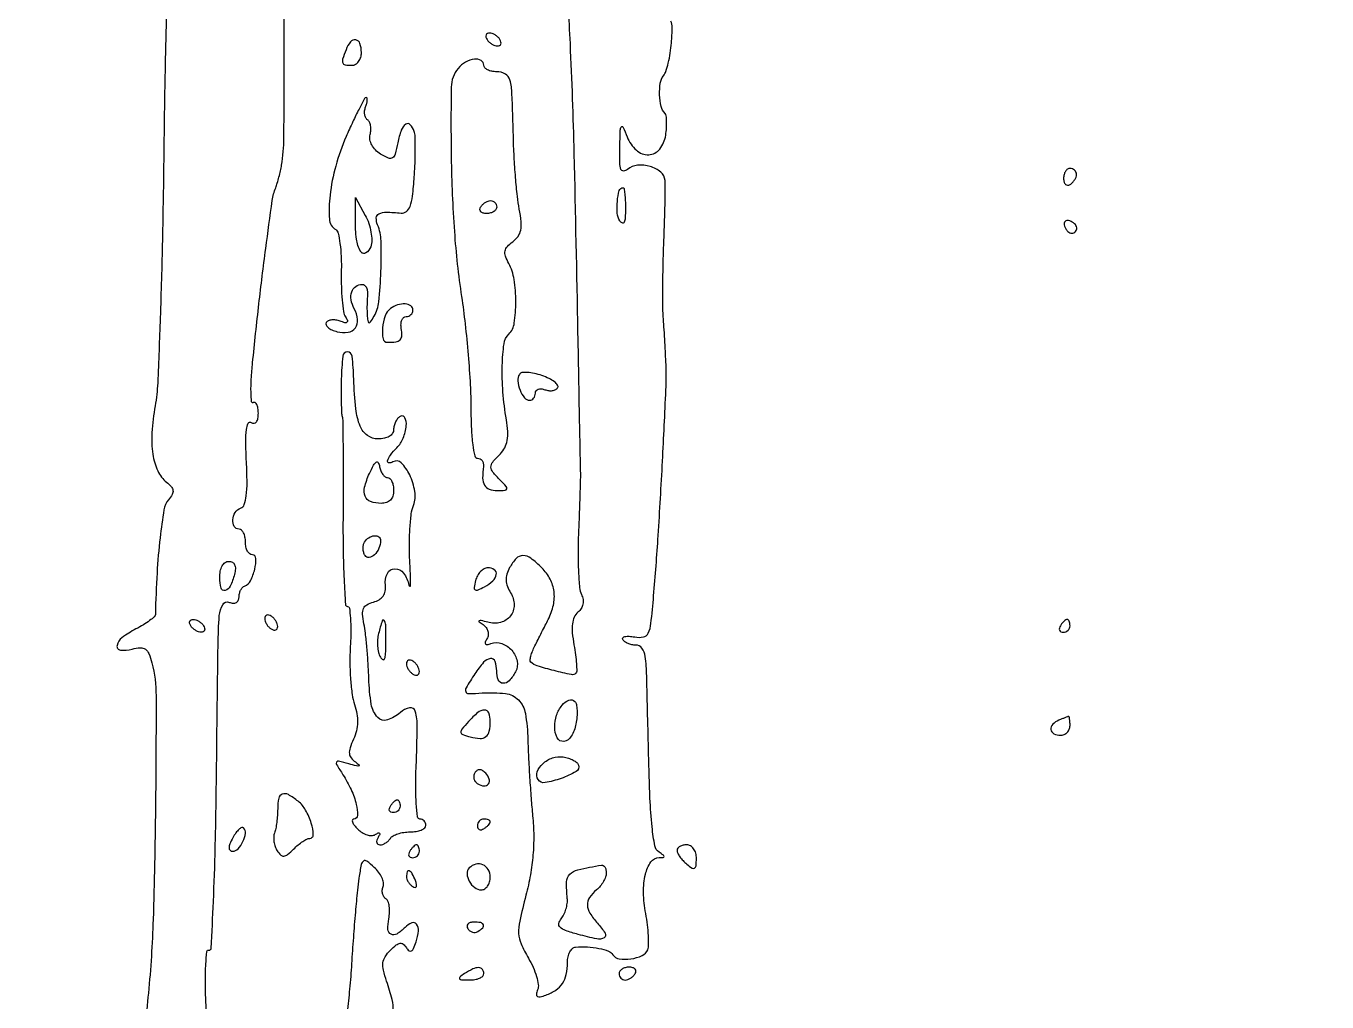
# Model space of a CAD drawing. Extents: x 0 to 4160, y 0 to 3120.
# Drawn here: x 2450.9 to 2652.9, y 1478.6 to 1630.1 of the extents above; entities that cross this region are included whole.
import ezdxf

# ---------------------------------------------------------------- set-up
doc = ezdxf.new("R2010")
doc.units = 0

msp = doc.modelspace()

# ---------------------------------------------------------------- linework, layer by layer
for points in [[(4159.499279, 606.274193, 0.000001), (4159.667734, 974.478125, 0.000057), (4159.806661, 1380.08378, 0.000034), (4159.883999, 1862.25), (4160, 3120), (3296.563358, 3120), (2433.126717, 3120)], [(757.647081, 3119.740147, 0.000002), (520.492565, 3119.487217, 0.4139)], [(1964.75, 0.149832, 0.000016), (2717.930904, 0.232101, 0.000028), (3351.473438, 0.357111)], [(2478.928498, 1475.880915, 0.010132), (2478.852199, 1478.917895, -0.009912), (2478.774883, 1481.942444, -0.017067), (2478.846408, 1484.460589, -0.011579), (2479.015735, 1486.431931, -0.440034), (2479.337413, 1486.667895, 0.458104), (2479.685375, 1486.939604, 0.001078), (2480.022879, 1494.186819, 0.005135), (2480.307987, 1502.541836, 0.003052), (2480.484623, 1512.5, -0.000342), (2480.749628, 1534.018782, -0.014627), (2480.942737, 1538.586741, -0.115252), (2481.467317, 1540.276614, -0.366933), (2482.5, 1540.638374, 0.074012), (2483.103193, 1540.504341, 0.142418), (2483.583175, 1540.607666, 0.16411), (2483.889504, 1540.936152, 0.106699), (2484, 1541.448051, -0.058056), (2484.064608, 1542.002605, -0.058978), (2484.254921, 1542.524323, -0.065032), (2484.535706, 1542.936972, -0.119743), (2484.867815, 1543.166667, 0.18683), (2485.776628, 1543.990069, 0.055555), (2486.438341, 1545.779098, 0.065847), (2486.626121, 1547.452187, 0.408444), (2486.067388, 1548, -0.180959), (2485.659979, 1548.15244, -0.091371), (2485.313545, 1548.5875, -0.071326), (2485.078875, 1549.234745, -0.051399), (2485, 1550, 0.048028), (2484.926307, 1550.765418, 0.068025), (2484.70625, 1551.4125, 0.088204), (2484.381882, 1551.848523, 0.191087), (2484, 1552, -0.265246), (2483.264736, 1552.419571, -0.153812), (2483.02753, 1553.439718, -0.122136), (2483.408714, 1554.590604, -0.173218), (2484.25, 1555.250101, 0.233687), (2484.810312, 1555.805459, 0.051547), (2485.124843, 1557.162832, 0.033392), (2485.24783, 1559.283177, 0.010575), (2485.152813, 1562.452516, -0.008715), (2485.04812, 1565.558862, -0.034626), (2485.149083, 1567.463365, -0.083627), (2485.43513, 1568.42525, -0.443114), (2485.902813, 1568.560065, 0.158148), (2486.344365, 1568.452068, 0.214673), (2486.700533, 1568.645144, 0.120986), (2486.929637, 1569.171812, 0.042404), (2487, 1570, 0.035546), (2486.94457, 1570.77872, 0.076123), (2486.770361, 1571.353937, 0.146654), (2486.513724, 1571.636552, 0.281036), (2486.218251, 1571.634886, -0.557171), (2485.944091, 1571.771775, -0.018297), (2485.863289, 1573.254189, -0.019294), (2485.905662, 1575.298947, -0.01023), (2486.107645, 1577.825869, -0.003511), (2487.090834, 1586.958496, -0.004193), (2488.14997, 1595.550507, -0.002277), (2489.169622, 1603.02446, -0.058532), (2489.688974, 1605, 0.019595), (2489.938424, 1605.716982, 0.00962), (2490.202192, 1606.646875, 0.009529), (2490.439522, 1607.624739, 0.013672), (2490.609395, 1608.5, 0.039614), (2490.969844, 1612.72181, 0.001727), (2491.007347, 1627.535947, 0.003029), (2490.906723, 1641.952393, 0.01313)], [(2534.730394, 1639.053885, -0.004491), (2535.38019, 1627.363853, -0.005662), (2535.981149, 1610.30863, -0.001423), (2536.566655, 1582.5, 0.000107), (2536.709858, 1574.727141, 0.000161), (2536.838647, 1567.934375, 0.000066), (2536.951701, 1562.110511, 0.003507), (2536.981198, 1561, -0.014615), (2536.985383, 1560.03634, -0.001276), (2536.91826, 1557.590625, -0.001675), (2536.820959, 1554.673329, -0.001301), (2536.696202, 1551.5, 0.009957), (2536.6262, 1548.316247, 0.012515), (2536.693927, 1545.366783, 0.010702), (2536.864283, 1542.915702, 0.090534), (2537.159403, 1541.855005, -0.07288), (2537.399809, 1541.095205, -0.089163), (2537.387224, 1540.351378, -0.091174), (2537.11821, 1539.671189, -0.080073), (2536.615008, 1539.095448, 0.112617), (2536.043394, 1538.349401, 0.077234), (2535.752355, 1537.31919, 0.053927), (2535.733559, 1535.918416, 0.021636), (2535.99674, 1534.017828, -0.011742), (2536.242724, 1532.467774, -0.017093), (2536.380484, 1531.090846, -0.012675), (2536.425762, 1529.964772, -0.202772), (2536.285445, 1529.618779, -0.253647), (2535.605483, 1529.416918, -0.009367), (2532.904144, 1530.040781, -0.013308), (2530.294824, 1530.769437, -0.12222), (2529.294901, 1531.371766, -0.226786), (2529.190956, 1531.666202, -0.034883), (2529.302861, 1532.294014, -0.033153), (2529.55274, 1533.067661, -0.0232), (2529.930712, 1533.902621, 0.000384), (2530.412662, 1534.849748, 0.000235), (2530.979647, 1535.967409, 0.000236), (2531.539993, 1537.074565, 0.00042), (2532, 1537.986431, 0.061264), (2532.7986, 1540.215625, 0.08666), (2532.901104, 1542.317022, 0.090975), (2532.290235, 1544.253343, 0.074726), (2531, 1546, 0.035581), (2529.295319, 1547.477917, 0.160999), (2528.064189, 1547.891204, 0.209505), (2527.026111, 1547.441972, 0.064575), (2526.012326, 1546.023032, 0.051187), (2525.590618, 1544.994518, 0.081749), (2525.4737, 1544.054101, 0.080865), (2525.66414, 1543.118578, 0.049051), (2526.166978, 1542.104233, -0.13812), (2526.711382, 1540.237359, -0.169525), (2526.132046, 1538.527134, -0.165641), (2524.599156, 1537.522786, -0.131673), (2522.608817, 1537.542929, 0.007502), (2521.586737, 1537.811496, 0.178329), (2521.295927, 1537.779085, 0.546455), (2521.27936, 1537.624294, 0.017958), (2521.878115, 1537.17731, -0.08115), (2522.358903, 1536.713612, -0.092807), (2522.640109, 1536.140948, -0.099242), (2522.684595, 1535.537117, -0.107733), (2522.48892, 1534.982071, 0.042703), (2522.225635, 1534.461468, 0.27682), (2522.269783, 1534.183035, 0.269694), (2522.538608, 1534.085946, 0.041206), (2523.110804, 1534.23978, -0.17321), (2524.790502, 1534.243119, -0.128371), (2526.339029, 1533.191936, -0.129145), (2527.170185, 1531.523619, -0.175967), (2526.932638, 1529.874133, -0.061237), (2525.947866, 1528.476237, -0.223003), (2524.971927, 1528.068287, -0.301772), (2524.253116, 1528.591344, -0.089129), (2524, 1530, 0.084596), (2523.749566, 1531.469588, 0.356462), (2523.040051, 1531.903012, 0.181217), (2521.97353, 1531.327267, 0.034316), (2520.61501, 1529.535183, 0.007211), (2519.245033, 1527.377076, 0.233204), (2519.188935, 1526.775472, 0.31606), (2519.631427, 1526.477073, 0.011759), (2521.75, 1526.567078, -0.045801), (2525.365965, 1526.474627, -0.171223), (2527.376536, 1525.487851, -0.153787), (2528.447778, 1523.380014, -0.034941), (2528.833373, 1519.340392, 0.005995), (2528.933019, 1516.670292, 0.003434), (2529.113995, 1513.451162, 0.003429), (2529.340429, 1510.216393, 0.005696), (2529.581052, 1507.49335, -0.022705), (2529.746445, 1504.440679, -0.023211), (2529.632095, 1501.408091, -0.022682), (2529.23197, 1498.334626, -0.019686), (2528.54127, 1495.159268, 0.008638), (2527.58055, 1491.169069, 0.064511), (2527.405506, 1489.232693, 0.094927), (2527.77663, 1487.633088, 0.028954), (2528.918527, 1485.413514, -0.029219), (2529.647816, 1483.994101, -0.033081), (2530.172842, 1482.556074, -0.035127), (2530.446752, 1481.293904, -0.128166), (2530.356352, 1480.486256, 0.049717), (2530.164388, 1479.784608, 0.300936), (2530.309647, 1479.456632, 0.20668), (2530.737585, 1479.386862, 0.027065), (2531.638659, 1479.665718, 0.059973), (2533.180433, 1480.456744, 0.099045), (2534.205771, 1481.494243, 0.09414), (2534.785069, 1482.88636, 0.049991), (2534.984687, 1484.75, -0.053086), (2535.083222, 1485.619225, -0.068178), (2535.362689, 1486.372889, -0.083435), (2535.771257, 1486.901805, -0.165159), (2536.25, 1487.115154, -0.035634), (2538.082817, 1487.152966, -0.037396), (2539.872474, 1486.927419, -0.038968), (2541.336045, 1486.509698, -0.165831), (2542.030811, 1485.942578, 0.22108), (2543.023008, 1485.295221, 0.071197), (2544.824335, 1485.293817, 0.070231), (2546.581788, 1485.80224, 0.198172), (2547.443328, 1486.71291, 0.08914), (2547.587979, 1487.47078, 0.016568), (2547.55617, 1488.893968, 0.017287), (2547.404309, 1490.57581, 0.015019), (2547.131676, 1492.32457, -0.040397), (2546.787765, 1495.621354, -0.064783), (2547.087117, 1498.429643, -0.09244), (2547.937204, 1500.33355, -0.243276), (2549.217776, 1501.015313, 0.021458), (2549.861538, 1501.050659, 0.391678), (2549.986643, 1501.191468, 0.238548), (2549.87317, 1501.40495, 0.012157), (2549.200809, 1501.854732, -0.209214), (2548.551944, 1502.817481, -0.01855), (2548.123603, 1505.782614, -0.016217), (2547.794756, 1510.222063, -0.004697), (2547.574145, 1517.089419, 0.000765), (2547.280011, 1529.216275, 0.02321), (2547.060739, 1532.248351, 0.134151), (2546.548899, 1533.510321, 0.23382), (2545.559017, 1534, -0.053579), (2544.968599, 1534.06345, -0.048951), (2544.386001, 1534.251316, -0.052202), (2543.896497, 1534.527744, -0.100044), (2543.589279, 1534.855543, -0.314363), (2543.604889, 1535.136065, -0.173823), (2543.908706, 1535.327322, -0.072434), (2544.549113, 1535.374164, -0.029329), (2545.419196, 1535.260198, 0.094661), (2546.77486, 1535.260031, 0.242182), (2547.525822, 1535.847506, 0.080763), (2547.94517, 1537.359466, 0.005946), (2548.36522, 1541.654655, 0.005436), (2549.064969, 1551.002012, 0.002909), (2549.736589, 1562.562432, 0.00202), (2550.268521, 1573.595982, 0.022507), (2550.264671, 1578, 0.001771), (2550.185862, 1579.593293, 0.001038), (2550.08081, 1581.5, 0.001038), (2549.967816, 1583.406681, 0.001767), (2549.864418, 1585, -0.014833), (2549.792267, 1586.864671, -0.004009), (2549.789334, 1589.821875, -0.004055), (2549.84017, 1593.180469, -0.004195), (2549.945213, 1596.5, 0.002273), (2550.058183, 1599.682972, 0.002866), (2550.132458, 1602.629802, 0.00228), (2550.169309, 1605.101533, 0.02287), (2550.132784, 1606.133369, 0.202447), (2549.462213, 1607.419497, 0.102009), (2547.816279, 1608.291883, 0.094905), (2545.850802, 1608.478811, 0.150701), (2544.302036, 1607.835704, -0.156722), (2543.68795, 1607.589141, -0.335081), (2543.283262, 1607.851829, -0.083268), (2543.097058, 1608.862202, -0.010105), (2543.106381, 1611.127555, -0.002637), (2543.189651, 1613.940088, -0.137561), (2543.352894, 1614.452739, -0.593031), (2543.599771, 1614.432587, -0.010171), (2544.255462, 1612.875, 0.113756), (2545.676721, 1610.818122, 0.198124), (2547.595781, 1610.121024, 0.21802), (2549.311256, 1610.99691, 0.131671), (2550.232489, 1613.130691, 0.018799), (2550.356373, 1614.27186, 0.02479), (2550.378315, 1615.317952, 0.023647), (2550.313868, 1616.165611, 0.167087), (2550.135206, 1616.531461, -0.140757), (2549.54033, 1617.605719, -0.046199), (2549.296935, 1619.415171, -0.046246), (2549.390317, 1621.242842, -0.13707), (2549.893027, 1622.381007, 0.092543), (2550.269037, 1623.063116, 0.020705), (2550.635013, 1624.346296, 0.020805), (2550.938959, 1625.8866, 0.018792), (2551.126371, 1627.5, 0.012469), (2551.254447, 1629.908567, 0.134921), (2551.024982, 1630.846106, 0.248592)], [(2472.783065, 1634.151613, 0.002826), (2472.514055, 1623.0662, 0.001776), (2472.318909, 1610.107299, -0.002454), (2472.101177, 1596.843439, -0.003269), (2471.765395, 1584.794233, -0.00231), (2471.371415, 1574.701975, -0.033074), (2470.97759, 1571.128389, 0.028062), (2470.477437, 1566.972598, 0.053472), (2470.622537, 1563.614046, 0.070024), (2471.388482, 1561.045798, 0.117537), (2472.768325, 1559.281256, -0.043959), (2473.494175, 1558.589987, -0.155401), (2473.749729, 1558.007747, -0.156218), (2473.620851, 1557.386872, -0.044561), (2473.05515, 1556.566452, 0.133786), (2472.347899, 1555.010929, 0.011662), (2471.747653, 1550.670348, 0.01404), (2471.275825, 1545.198469, 0.008792), (2471.016497, 1538.77568, -0.205557), (2470.849327, 1538.409472, -0.022697), (2470.123596, 1537.808417, -0.02472), (2469.150345, 1537.147016, -0.017554), (2468, 1536.5, 0.040429), (2465.83222, 1535.146752, 0.18706), (2465.058991, 1533.919094, 0.448123), (2465.582194, 1533.231364, 0.081117), (2467.393518, 1533.383919, -0.046984), (2468.679028, 1533.580841, -0.167739), (2469.46854, 1533.358696, -0.14687), (2470.014982, 1532.672469, -0.033379), (2470.479557, 1531.242327, -0.061712), (2471.119249, 1526.113778, -0.002901), (2471.032299, 1508.654534, -0.005172), (2470.668352, 1491.430691, -0.016606), (2469.926803, 1479.981793, 0.004971), (2469.471484, 1474.817966, 0.001983)], [(2507.910994, 1477.268649, 0.092599), (2507.785899, 1478.96461, 0.019285), (2506.908998, 1481.831203, -0.025549), (2506.409165, 1483.541431, -0.089091), (2506.345562, 1484.685365, -0.112315), (2506.686644, 1485.631905, -0.054013), (2507.499749, 1486.642606, -0.026081), (2508.394257, 1487.448365, -0.132321), (2509.00191, 1487.718259, -0.214124), (2509.499368, 1487.582186, -0.082269), (2509.981427, 1487.030051, 0.0806), (2510.394687, 1486.553537, 0.320936), (2510.758934, 1486.526382, 0.156949), (2511.106603, 1486.92863, 0.023518), (2511.481983, 1487.943233, 0.049411), (2511.843543, 1489.651371, 0.191966), (2511.561141, 1490.673879, 0.339638), (2510.824816, 1490.87543, 0.099767), (2509.783333, 1490.183333, -0.055273), (2508.494759, 1489.151999, -0.269001), (2507.596276, 1489.116966, -0.269231), (2507.120234, 1489.87928, -0.055335), (2507.249313, 1491.523867, 0.037278), (2507.365148, 1492.532326, 0.046144), (2507.315675, 1493.475925, 0.052966), (2507.123315, 1494.227889, 0.166758), (2506.797717, 1494.625018, -0.116639), (2506.478827, 1494.944166, -0.081801), (2506.285125, 1495.416037, -0.07514), (2506.24315, 1495.96519, -0.073305), (2506.364387, 1496.507195, 0.13871), (2506.421033, 1497.129694, 0.060938), (2506.169022, 1497.925622, 0.053682), (2505.673976, 1498.759737, 0.048124), (2504.996153, 1499.503481, 0.022339), (2503.826221, 1500.470825, 0.323931), (2503.318844, 1500.480818, 0.195787), (2502.976485, 1499.955149, 0.009376), (2502.610682, 1497.847437, 0.014108), (2502.37295, 1495.953615, 0.002813), (2502.06301, 1492.558484, 0.002974), (2501.747835, 1488.600603, 0.002767), (2501.471569, 1484.543148, -0.007533), (2501.165597, 1480.60379, -0.009766), (2500.760285, 1477.003695, -0.007751)]]:
    msp.add_lwpolyline(points, format="xyb")
for points in [[(2500.606989, 1626.418213, 0.013436), (2500.0888, 1624.951151, 0.168163), (2500.100721, 1624.370956, 0.274596), (2500.465711, 1624.075161, 0.036287), (2501.5, 1624, 0.130775), (2502.075754, 1624.153209, 0.10214), (2502.5625, 1624.583333, 0.08892), (2502.888136, 1625.230589, 0.072314), (2503, 1626, 0.07973), (2502.779244, 1627.375605, 0.276633), (2502.125027, 1627.941099, 0.272501), (2501.308319, 1627.634558, 0.07847)], [(2522.5, 1628, 0.064269), (2522.810561, 1627.617474, 0.051777), (2523.230237, 1627.29375, 0.053414), (2523.689814, 1627.073533, 0.085235), (2524.118034, 1627, 0.117858), (2524.449529, 1627.079239, 0.186277), (2524.642737, 1627.29375, 0.154201), (2524.661825, 1627.617617, 0.076764), (2524.5, 1628, 0.064269), (2524.189439, 1628.382526, 0.051777), (2523.769763, 1628.70625, 0.053414), (2523.310186, 1628.926467, 0.085235), (2522.881966, 1629, 0.117858), (2522.550471, 1628.920761, 0.186277), (2522.357263, 1628.70625, 0.154201), (2522.338175, 1628.382383, 0.076764)], [(2518.012623, 1623.515209, 0.171017), (2516.94416, 1620.623804, 0.007537), (2516.942675, 1609.747006, 0.013641), (2517.430578, 1598.197075, 0.020032), (2518.541714, 1588.095724, -0.009764), (2519.096348, 1583.85633, -0.006756), (2519.565033, 1579.042181, -0.006816), (2519.889923, 1574.402231, -0.013879), (2519.994105, 1570.75, 0.010585), (2520.064176, 1567.555212, 0.022887), (2520.282259, 1565.107545, 0.022274), (2520.599781, 1563.354373, 0.350108), (2521.043837, 1563, -0.124261), (2521.428977, 1562.902783, -0.116034), (2521.733365, 1562.632812, -0.103799), (2521.908313, 1562.227367, -0.082595), (2521.925354, 1561.75, 0.035596), (2521.820041, 1559.935408, 0.127332), (2522.123567, 1558.823526, 0.178545), (2522.853364, 1558.211768, 0.086281), (2524.071429, 1558, 0.014997), (2525.289029, 1558.036528, 0.310093), (2525.563312, 1558.25, 0.267336), (2525.484222, 1558.613215, 0.012136), (2524.571429, 1559.571429, -0.023445), (2523.390019, 1560.869149, -0.174244), (2523.110912, 1561.641889, -0.174856), (2523.388076, 1562.41404, -0.023645), (2524.56487, 1563.707727, 0.077557), (2525.250768, 1564.64728, 0.074947), (2525.627871, 1565.762119, 0.058891), (2525.710334, 1567.160196, 0.027166), (2525.504434, 1568.973756, -0.022066), (2524.966943, 1573.312838, -0.026859), (2524.862905, 1577.405534, -0.025948), (2525.132931, 1580.766283, -0.164803), (2525.880998, 1582.280998, 0.162334), (2526.730771, 1583.981011, 0.035608), (2526.964078, 1587.285245, 0.037612), (2526.700605, 1590.750649, 0.085287), (2525.873388, 1593.236576, -0.03838), (2525.371683, 1594.376297, -0.130284), (2525.30826, 1595.179043, -0.141928), (2525.651207, 1595.867363, -0.048842), (2526.489222, 1596.615777, 0.077838), (2527.315113, 1597.44388, 0.108415), (2527.73362, 1598.399684, 0.074977), (2527.794901, 1599.701154, 0.021745), (2527.50151, 1601.694942, -0.020475), (2527.20733, 1603.659452, -0.006636), (2526.930219, 1606.585389, -0.006603), (2526.708078, 1609.849519, -0.007376), (2526.582017, 1613, 0.003092), (2526.374604, 1619.598607, 0.053821), (2526.064178, 1621.72231, 0.205125), (2525.348749, 1622.64925, 0.127901), (2524, 1623, -0.048028), (2523.234582, 1623.073693, -0.068025), (2522.5875, 1623.29375, -0.088204), (2522.151477, 1623.618118, -0.191087), (2522, 1624, 0.269319), (2521.56621, 1624.74693, 0.161245), (2520.529874, 1624.955658, 0.102477), (2519.169152, 1624.496819, 0.087372)], [(2500.630713, 1612.934086, 0.03422), (2499.008712, 1608.360309, 0.040057), (2498.128886, 1603.841834, 0.042606), (2498.028432, 1600.133228, 0.244489), (2499.003532, 1598.497817, -0.203073), (2499.389638, 1597.952989, -0.020357), (2499.673585, 1596.348141, -0.022989), (2499.852722, 1594.327931, -0.01627), (2499.875348, 1592.050715, 0.012934), (2499.882939, 1589.725764, 0.015881), (2500.01504, 1587.558933, 0.014382), (2500.234037, 1585.76404, 0.101194), (2500.535861, 1584.941976, -0.039936), (2500.829224, 1584.369767, -0.33747), (2500.760189, 1584.107115, -0.236503), (2500.440354, 1584.042826, -0.02508), (2499.69607, 1584.286387, 0.052787), (2499.033176, 1584.463392, 0.063993), (2498.390477, 1584.481163, 0.075943), (2497.863813, 1584.345692, 0.154682), (2497.543272, 1584.070016, 0.250627), (2497.520372, 1583.703706, 0.110815), (2497.822597, 1583.305678, 0.071179), (2498.418893, 1582.93306, 0.040177), (2499.225468, 1582.65129, 0.100913), (2500.918033, 1582.558727, 0.198443), (2502.055813, 1583.238131, 0.191385), (2502.407272, 1584.546144, 0.094201), (2501.88398, 1586.216785, -0.078202), (2501.403662, 1587.595146, -0.124501), (2501.488666, 1588.834123, -0.160835), (2502.110576, 1589.677897, -0.155406), (2503.121875, 1590, -0.179024), (2503.490473, 1589.863654, -0.105713), (2503.778547, 1589.485938, -0.08049), (2503.941585, 1588.919563, -0.055312), (2503.947704, 1588.25, 0.013751), (2503.890031, 1587.470712, 0.009097), (2503.864741, 1586.573437, 0.009158), (2503.872019, 1585.699914, 0.017525), (2503.915254, 1585, 0.016464), (2504.02338, 1584.170797, 0.382277), (2504.194276, 1584.033182, 0.242304), (2504.430737, 1584.171024, 0.009508), (2504.971144, 1585.055309, 0.107175), (2505.699647, 1587.283381, 0.016151), (2506.030986, 1591.997201, 0.017044), (2506.048937, 1596.730013, 0.090625), (2505.50906, 1599.25, -0.10641), (2505.314957, 1600.318, -0.275649), (2505.721228, 1600.95159, -0.121615), (2506.853066, 1601.20545, -0.01903), (2509.154742, 1601.068434, 0.191605), (2509.987875, 1601.309005, 0.141375), (2510.55929, 1602.092422, 0.059352), (2510.933932, 1603.687275, 0.010919), (2511.207082, 1606.70328, 0.007807), (2511.329383, 1609.014432, 0.00973), (2511.367645, 1611.164401, 0.008206), (2511.335157, 1612.961456, 0.070609), (2511.195351, 1613.75, 0.107649), (2510.591717, 1614.778045, 0.374293), (2509.885778, 1614.855365, 0.157823), (2509.179733, 1613.927617, 0.03503), (2508.645718, 1611.978588, -0.016699), (2508.23084, 1610.212984, -0.183538), (2507.811285, 1609.634181, -0.255788), (2507.194357, 1609.584906, -0.032772), (2505.977793, 1610.228588, -0.059555), (2505.177918, 1610.863782, -0.07257), (2504.610662, 1611.632387, -0.081081), (2504.329809, 1612.454739, -0.105036), (2504.363195, 1613.249004, 0.050217), (2504.470982, 1613.957559, 0.05752), (2504.426989, 1614.640813, 0.06626), (2504.247229, 1615.199033, 0.144329), (2503.949794, 1615.531029, -0.138946), (2503.662518, 1615.844956, -0.079311), (2503.506165, 1616.338693, -0.068742), (2503.499576, 1616.93099, -0.060139), (2503.650663, 1617.532025, 0.026913), (2503.832639, 1618.095087, 0.049931), (2503.908598, 1618.568782, 0.077139), (2503.877986, 1618.890891, 0.343104), (2503.737701, 1619, 0.276979), (2503.4788, 1618.844662, 0.004153), (2502.62856, 1617.218138, 0.009854), (2501.673518, 1615.259364, 0.006185)], [(2612, 1606.440983, 0.066118), (2612.073267, 1605.889346, 0.138808), (2612.29375, 1605.521475, 0.191142), (2612.620352, 1605.392057, 0.139169), (2613, 1605.5, 0.06081), (2613.382515, 1605.806203, 0.051032), (2613.70625, 1606.2129, 0.053229), (2613.926698, 1606.653442, 0.089642), (2614, 1607.059017, 0.105429), (2613.923444, 1607.418051, 0.099231), (2613.70625, 1607.723586, 0.096318), (2613.381732, 1607.928382, 0.092995), (2613, 1608, 0.153634), (2612.618621, 1607.879982, 0.097988), (2612.29375, 1607.542039, 0.080552), (2612.074545, 1607.037096, 0.062283)], [(2504.444691, 1595.825736, -0.185459), (2503.687859, 1594.878419, -0.417171), (2502.884904, 1595.092433, -0.098364), (2502.234685, 1597.029981, -0.033699), (2502.05535, 1600), (2502.080075, 1603.5), (2503.594052, 1600.707864, -0.041772), (2504.140826, 1599.46133, -0.039361), (2504.485958, 1598.116335, -0.041765), (2504.599522, 1596.844022, -0.078378)], [(2543.984687, 1601.75, -0.014259), (2543.937202, 1600.321465, -0.09353), (2543.761872, 1599.629811, -0.420841), (2543.476533, 1599.529091, -0.13804), (2543.107255, 1599.860698, -0.122602), (2542.705985, 1601.068486, -0.04392), (2542.7261, 1602.89573, -0.042433), (2543.034473, 1604.556348, -0.337609), (2543.616631, 1605, -0.367104), (2543.768039, 1604.871521, -0.012678), (2543.882887, 1604.045312, -0.0183), (2543.962965, 1602.99606, -0.011072)], [(2524, 1602, -0.153634), (2523.879982, 1601.618621, -0.097988), (2523.542039, 1601.29375, -0.080552), (2523.037096, 1601.074545, -0.062283), (2522.440983, 1601, -0.066118), (2521.889346, 1601.073267, -0.138808), (2521.521475, 1601.29375, -0.191142), (2521.392057, 1601.620352, -0.139169), (2521.5, 1602, -0.06081), (2521.806203, 1602.382515, -0.051032), (2522.2129, 1602.70625, -0.053229), (2522.653442, 1602.926698, -0.089642), (2523.059017, 1603, -0.105429), (2523.418051, 1602.923444, -0.099231), (2523.723586, 1602.70625, -0.096318), (2523.928382, 1602.381732, -0.092995)], [(2612.15, 1599.05, 0.053161), (2612.35683, 1598.596593, 0.062883), (2612.645469, 1598.224531, 0.073742), (2612.968009, 1597.985296, 0.149613), (2613.275, 1597.925, 0.175736), (2613.869758, 1598.213035, 0.239194), (2614.044314, 1598.772743, 0.167686), (2613.694791, 1599.413248, 0.104687), (2612.95, 1599.85, 0.089632), (2612.522225, 1599.911576, 0.189618), (2612.22, 1599.78, 0.189618), (2612.088424, 1599.477775, 0.089632)], [(2507.5, 1586.234687, 0.153166), (2506.688504, 1585.129145, 0.059127), (2506.285406, 1583.248194, 0.067322), (2506.355844, 1581.549648, 0.363587), (2507.01179, 1581, 0.032261), (2508.343903, 1581.08604, 0.164279), (2509.001934, 1581.407686, 0.194195), (2509.268706, 1582.026749, 0.047808), (2509.187142, 1583.153277, -0.05475), (2509.145803, 1583.859991, -0.083899), (2509.2784, 1584.457525, -0.113801), (2509.557237, 1584.854445, -0.18501), (2509.937142, 1585, 0.092982), (2510.342869, 1585.076109, 0.096314), (2510.687785, 1585.29375, 0.099234), (2510.918631, 1585.618448, 0.105443), (2511, 1586, 0.245642), (2510.660442, 1586.64946, 0.135916), (2509.793998, 1586.953157, 0.095343), (2508.618348, 1586.80763, 0.080262)], [(2499.881579, 1575.309017, 0.005127), (2499.854072, 1573.394342, 0.006429), (2499.869603, 1571.618899, 0.005249), (2499.917328, 1570.132762, 0.049207), (2500.007102, 1569.5, -0.056621), (2500.102705, 1568.746169, -0.000982), (2500.148491, 1564.607813, -0.002475), (2500.168505, 1559.783333, -0.001645), (2500.145865, 1554.25, 0.005236), (2500.162755, 1548.785963, 0.00872), (2500.305415, 1544.185937, 0.003026), (2500.517357, 1540.300582, 0.396589), (2500.836713, 1540, -0.375997), (2501.136284, 1539.737633, -0.015222), (2501.294575, 1538.187767, -0.020135), (2501.356481, 1536.19612, -0.01208), (2501.277565, 1533.830695, 0.016616), (2501.215098, 1531.258317, 0.015571), (2501.320485, 1528.630937, 0.01576), (2501.560099, 1526.307054, 0.050334), (2501.922431, 1524.79267, -0.038137), (2502.306878, 1523.342775, -0.052928), (2502.410463, 1522.003596, -0.054776), (2502.230559, 1520.708267, -0.045051), (2501.768092, 1519.390362, 0.025892), (2501.236903, 1518.043864, 0.101764), (2501.129609, 1517.162574, 0.146417), (2501.393251, 1516.487746, 0.076267), (2502.056856, 1515.86288, -0.024356), (2502.645347, 1515.413828, -0.597494), (2502.611917, 1515.254535, -0.134657), (2502.232555, 1515.247295, -0.00708), (2501.049045, 1515.565662, 0.009224), (2499.463135, 1515.984994, 0.340721), (2499.141726, 1515.842724, 0.266991), (2499.151334, 1515.450708, 0.00669), (2500.134684, 1513.881168, -0.036078), (2501.404084, 1511.562765, -0.04668), (2502.202224, 1509.273962, -0.064109), (2502.399208, 1507.556496, -0.410163), (2501.834952, 1507, 0.29691), (2501.612826, 1506.855345, 0.196167), (2501.603728, 1506.540646, 0.077235), (2501.886813, 1506.037722, 0.029648), (2502.420901, 1505.436242, 0.056751), (2503.105397, 1504.891696, 0.064559), (2503.866695, 1504.542829, 0.074426), (2504.585989, 1504.432515, 0.140201), (2505.146838, 1504.590751, -0.028338), (2505.610937, 1504.842433, -0.312524), (2505.808621, 1504.809402, -0.319538), (2505.844242, 1504.614596, -0.028974), (2505.595492, 1504.154508, 0.064296), (2505.395305, 1503.712375, 0.135818), (2505.385314, 1503.339137, 0.191478), (2505.560726, 1503.094259, 0.143682), (2505.881966, 1503, 0.085235), (2506.310186, 1503.073533, 0.053414), (2506.769763, 1503.29375, 0.051777), (2507.189439, 1503.617474, 0.064269), (2507.5, 1504, -0.130646), (2507.906663, 1504.384508, -0.045439), (2508.653525, 1504.70625, -0.041396), (2509.57934, 1504.926158, -0.037634), (2510.559017, 1505, 0.039081), (2511.49372, 1505.07317, 0.058208), (2512.282961, 1505.29375, 0.076538), (2512.820624, 1505.617207, 0.222681), (2513, 1506, 0.091114), (2512.929849, 1506.381764, 0.095725), (2512.72897, 1506.70625, 0.09957), (2512.429363, 1506.92338, 0.107571), (2512.077346, 1507, -0.379453), (2511.719117, 1507.31759, -0.012354), (2511.520984, 1509.387807, -0.017784), (2511.427889, 1512.035642, -0.010211), (2511.494466, 1515.229595, 0.006517), (2511.667483, 1521.357109, 0.075582), (2511.343641, 1523.729204, 0.387556), (2510.472318, 1524.257167, 0.136047), (2509.04534, 1523.541032, -0.106129), (2507.041148, 1522.382579, -0.291092), (2505.528026, 1522.775233, -0.148964), (2504.533245, 1524.810554, -0.031456), (2504.149972, 1528.791973, 0.00738), (2504.035451, 1531.184066, 0.006691), (2503.847629, 1533.651315, 0.006714), (2503.620324, 1535.854899, 0.021266), (2503.385959, 1537.318885, -0.031082), (2503.179348, 1538.794416, -0.124169), (2503.332659, 1539.687025, -0.16181), (2503.861173, 1540.268164, -0.06413), (2504.874397, 1540.677405, 0.070265), (2505.756364, 1541.046223, 0.106547), (2506.363222, 1541.610062, 0.107188), (2506.681657, 1542.371124, 0.071771), (2506.718982, 1543.317532, -0.13678), (2507.026191, 1545.128967, -0.291118), (2508.178339, 1545.858307, -0.236741), (2509.557428, 1545.162713, -0.115946), (2510.358217, 1543.309428, 0.244182), (2510.493456, 1543.133726, 0.534633), (2510.610599, 1543.204924, 0.019592), (2510.615546, 1544.595847, 0.004718), (2510.511707, 1546.898822, -0.014564), (2510.445087, 1549.524416, -0.015025), (2510.532941, 1552.122211, -0.014904), (2510.743453, 1554.363289, -0.060036), (2511.074135, 1555.694991, 0.131813), (2511.29313, 1557.85143, 0.070243), (2510.49209, 1560.430349, 0.087079), (2509.182106, 1562.284288, 0.346864), (2507.890616, 1562.432397, -0.159079), (2507.265567, 1562.280722, -0.471496), (2507.046215, 1562.59312, -0.097255), (2507.503269, 1563.508939, -0.03216), (2508.5, 1564.642857, 0.09991), (2509.483837, 1566.124267, 0.071245), (2509.967892, 1568.061712, 0.145702), (2509.734569, 1569.296281, 0.437075), (2509, 1569.5, 0.08825), (2508.617164, 1569.157656, 0.053305), (2508.29375, 1568.640225, 0.051278), (2508.074167, 1568.038022, 0.061875), (2508, 1567.440983, -0.150223), (2507.822199, 1566.862546, -0.109788), (2507.330053, 1566.398828, -0.083782), (2506.5577, 1566.099445, -0.050698), (2505.579455, 1566, -0.158225), (2503.92687, 1566.536388, -0.140427), (2502.80904, 1567.96465, -0.070579), (2502.139738, 1570.65168, -0.016518), (2501.813628, 1575.292101, 0.018287), (2501.551744, 1578.839191, 0.379767), (2500.821288, 1579.499021, 0.388258), (2500.099291, 1578.850378, 0.018392)], [(2527.51886, 1576.030517, 0.165685), (2527.28326, 1575.002019, 0.068142), (2527.626675, 1573.59427, 0.070722), (2528.309851, 1572.391488, 0.232307), (2529.106989, 1572, 0.12318), (2529.447572, 1572.085198, 0.100772), (2529.737678, 1572.325178, 0.090921), (2529.932599, 1572.684132, 0.079197), (2530, 1573.106989, -0.154099), (2530.118415, 1573.482083, -0.15229), (2530.431218, 1573.723326, -0.114223), (2530.906415, 1573.784115, -0.066643), (2531.467975, 1573.650663, 0.05989), (2532.068848, 1573.499301, 0.068596), (2532.660666, 1573.505128, 0.079224), (2533.153718, 1573.66032, 0.139434), (2533.466788, 1573.946262, 0.301647), (2533.453694, 1574.350774, 0.073362), (2532.967285, 1574.857691, 0.051305), (2532.12371, 1575.383119, 0.029786), (2531.020918, 1575.842863, 0.029109), (2529.842553, 1576.178172, 0.041397), (2528.764296, 1576.326032, 0.047902), (2527.91744, 1576.290275, 0.223434)], [(2507.073324, 1560, -0.203094), (2507.427474, 1559.84996, -0.084055), (2507.727789, 1559.4125, -0.064209), (2507.931911, 1558.765593, -0.044381), (2508, 1558, -0.072026), (2507.87494, 1557.136347, -0.121293), (2507.507377, 1556.507601, -0.12387), (2506.896395, 1556.129729, -0.077002), (2506.059017, 1556, -0.085906), (2504.423894, 1556.283022, -0.216202), (2503.574461, 1557.104438, -0.158635), (2503.48791, 1558.506179, -0.043664), (2504.234925, 1560.61626, -0.012643), (2504.880967, 1561.944125, -0.124909), (2505.290219, 1562.404548, -0.445234), (2505.594811, 1562.329322, -0.075303), (2505.820954, 1561.691196, 0.050047), (2506.014203, 1561.044229, 0.061862), (2506.323187, 1560.496789, 0.073976), (2506.694688, 1560.12506, 0.160872)], [(2505.984687, 1550.25, -0.096628), (2505.719463, 1549.024131, -0.098476), (2505.013767, 1547.99714, -0.158444), (2504.201558, 1547.5966, -0.298712), (2503.565983, 1547.893237, -0.072509), (2503.350389, 1548.390895, -0.05825), (2503.264443, 1548.968638, -0.059611), (2503.314318, 1549.535401, -0.086898), (2503.5, 1550, -0.111188), (2504.156541, 1550.670283, -0.11906), (2505.021068, 1550.973458, -0.177896), (2505.704263, 1550.797677, -0.251955)], [(2483.285674, 1544.984416, -0.041858), (2482.631508, 1543.131852, -0.23263), (2481.841406, 1542.479018, -0.406584), (2481.206498, 1542.858666, -0.064976), (2481, 1544.440983, -0.046093), (2481.095996, 1545.480106, -0.079738), (2481.387395, 1546.295106, -0.108086), (2481.839597, 1546.812927, -0.160765), (2482.40638, 1547, -0.12145), (2482.969517, 1546.861166, -0.170629), (2483.319129, 1546.485403, -0.120292), (2483.428099, 1545.857834, -0.047102)], [(2520.714788, 1544.017348, 0.022147), (2520.48314, 1542.938426, 0.289991), (2520.634441, 1542.577847, 0.261857), (2521.042636, 1542.538213, 0.018997), (2522.098156, 1543.052532, 0.063453), (2523.396537, 1543.975802, 0.164409), (2523.940087, 1544.970702, 0.299291), (2523.626243, 1545.697786, 0.146458), (2522.616631, 1546, 0.128266), (2522.049035, 1545.851958, 0.074115), (2521.487325, 1545.417596, 0.065946), (2521.016231, 1544.775394, 0.061431)], [(2478.5, 1537, -0.076764), (2478.661825, 1536.617617, -0.154201), (2478.642737, 1536.29375, -0.186277), (2478.449529, 1536.079239, -0.117858), (2478.118034, 1536, -0.085235), (2477.689814, 1536.073533, -0.053414), (2477.230237, 1536.29375, -0.051777), (2476.810561, 1536.617474, -0.064269), (2476.5, 1537, -0.076764), (2476.338175, 1537.382383, -0.154201), (2476.357263, 1537.70625, -0.186277), (2476.550471, 1537.920761, -0.117858), (2476.881966, 1538, -0.085235), (2477.310186, 1537.926467, -0.053414), (2477.769763, 1537.70625, -0.051777), (2478.189439, 1537.382526, -0.064269)], [(2488, 1538.118034, 0.085235), (2488.073533, 1537.689814, 0.053414), (2488.29375, 1537.230237, 0.051777), (2488.617474, 1536.810561, 0.064269), (2489, 1536.5, 0.076764), (2489.382383, 1536.338175, 0.154201), (2489.70625, 1536.357263, 0.186277), (2489.920761, 1536.550471, 0.117858), (2490, 1536.881966, 0.085235), (2489.926467, 1537.310186, 0.053414), (2489.70625, 1537.769763, 0.051777), (2489.382526, 1538.189439, 0.064269), (2489, 1538.5, 0.076764), (2488.617617, 1538.661825, 0.154201), (2488.29375, 1538.642737, 0.186277), (2488.079239, 1538.449529, 0.117858)], [(2505.664611, 1535.825473, 0.046601), (2505.509652, 1534.881137, 0.036518), (2505.513282, 1533.842487, 0.037614), (2505.662161, 1532.868569, 0.070949), (2505.94798, 1532.128471, 0.136895), (2506.314069, 1531.760109, 0.456734), (2506.595338, 1531.859757, 0.08207), (2506.761894, 1532.642492, 0.011473), (2506.8, 1534.302998, 0.005285), (2506.769976, 1537.143306, 0.15616), (2506.538533, 1537.816895, 0.611136), (2506.224458, 1537.763914, 0.012693)], [(2611.5, 1537, 0.082592), (2611.343488, 1536.6179, 0.161196), (2611.3746, 1536.29375, 0.182303), (2611.586039, 1536.078288, 0.108972), (2611.940983, 1536, 0.093332), (2612.345238, 1536.076123, 0.09642), (2612.688914, 1536.29375, 0.099167), (2612.918938, 1536.618444, 0.105053), (2613, 1537, 0.042167), (2612.967655, 1537.382849, 0.061769), (2612.870461, 1537.70625, 0.081139), (2612.727648, 1537.92554, 0.210953), (2612.559017, 1538, 0.151918), (2612.34829, 1537.934461, 0.038439), (2612.066025, 1537.70625, 0.035638), (2611.768994, 1537.382774, 0.029505)], [(2510, 1531.118034, 0.085235), (2510.073533, 1530.689814, 0.053414), (2510.29375, 1530.230237, 0.051777), (2510.617474, 1529.810561, 0.064269), (2511, 1529.5, 0.076764), (2511.382383, 1529.338175, 0.154201), (2511.70625, 1529.357263, 0.186277), (2511.920761, 1529.550471, 0.117858), (2512, 1529.881966, 0.085235), (2511.926467, 1530.310186, 0.053414), (2511.70625, 1530.769763, 0.051777), (2511.382526, 1531.189439, 0.064269), (2511, 1531.5, 0.076764), (2510.617617, 1531.661825, 0.154201), (2510.29375, 1531.642737, 0.186277), (2510.079239, 1531.449529, 0.117858)], [(2536.306497, 1521.75, -0.084639), (2535.581603, 1519.839524, -0.22993), (2534.407947, 1519.05833, -0.323449), (2533.393333, 1519.600024, -0.11418), (2533, 1521.3, -0.08093), (2533.293786, 1523.103176, -0.086716), (2534.143023, 1524.672524, -0.133254), (2535.19806, 1525.452867, -0.302655), (2536.123074, 1525.25, -0.144118), (2536.367337, 1524.781795, -0.035573), (2536.475222, 1523.9125, -0.033458), (2536.459894, 1522.857779, -0.028096)], [(2519.615011, 1522.127086, 0.012717), (2518.600038, 1520.946552, 0.203802), (2518.456358, 1520.451744, 0.282764), (2518.735571, 1520.099774, 0.023316), (2519.902119, 1519.735848, 0.051258), (2521.414279, 1519.502122, 0.181001), (2522.335694, 1519.794435, 0.178586), (2522.846265, 1520.623421, 0.049686), (2523, 1522.166667, 0.088488), (2522.768428, 1523.464911, 0.317423), (2522.112536, 1523.91656, 0.173394), (2521.071636, 1523.530615, 0.034211)], [(2611.25, 1522.337719, 0.104915), (2610.317707, 1521.709989, 0.222484), (2610.040943, 1520.905392, 0.250307), (2610.486727, 1520.249679, 0.121389), (2611.5, 1520, 0.099038), (2612.072457, 1520.114514, 0.097945), (2612.559375, 1520.440625, 0.097945), (2612.885486, 1520.927543, 0.099038), (2613, 1521.5, 0.015709), (2612.982098, 1522.069675, 0.027836), (2612.926562, 1522.536184, 0.029314), (2612.84757, 1522.869414, 0.41847), (2612.75, 1522.921053, 0.01488), (2612.592253, 1522.866025, 0.001374), (2612.20625, 1522.717133, 0.001771), (2611.746967, 1522.536647, 0.001388)], [(2536.706305, 1515.381085, -0.357819), (2536.320282, 1514.372378, -0.043678), (2534.007031, 1513.309364, -0.042539), (2531.500098, 1512.646688, -0.306769), (2530.418234, 1513.132301, -0.230058), (2530.296591, 1514.328684, -0.122038), (2531.149575, 1515.592241, -0.100522), (2532.663347, 1516.48684, -0.121804), (2534.301255, 1516.636254, -0.038366), (2535.125236, 1516.444943, -0.044072), (2535.871158, 1516.135781, -0.049247), (2536.440888, 1515.762984, -0.143782)], [(2520.596556, 1514.156231, 0.105525), (2520.439393, 1513.716563, 0.099247), (2520.470283, 1513.240657, 0.096292), (2520.684746, 1512.801911, 0.09291), (2521.050219, 1512.468963, 0.116221), (2522.032006, 1512.141241, 0.258096), (2522.731074, 1512.448742, 0.251496), (2522.853466, 1513.214666, 0.113251), (2522.296201, 1514.103799, 0.053431), (2521.785686, 1514.515485, 0.136091), (2521.335356, 1514.655459, 0.169261), (2520.940704, 1514.531428, 0.094625)], [(2490, 1508.581787, -0.017536), (2489.964093, 1507.558292, -0.014917), (2489.856211, 1506.482712, -0.015174), (2489.69895, 1505.509122, -0.040455), (2489.510504, 1504.831787, 0.078206), (2489.388678, 1504.218609, 0.047056), (2489.428805, 1503.476385, 0.045821), (2489.61201, 1502.726545, 0.058959), (2489.919754, 1502.087821, 0.056647), (2490.46596, 1501.412299, 0.222305), (2490.958167, 1501.238087, 0.150078), (2491.541423, 1501.481421, 0.023059), (2492.480678, 1502.337821, -0.022989), (2493.178306, 1502.974088, -0.026549), (2493.899859, 1503.511735, -0.027053), (2494.55015, 1503.895548, -0.120352), (2494.977809, 1504, 0.427559), (2495.533465, 1504.581443, 0.064463), (2495.221865, 1506.353162, 0.052629), (2494.345144, 1508.381403, 0.096093), (2493.18121, 1509.75, 0.037371), (2491.656901, 1510.792236, 0.222822), (2490.722225, 1510.87333, 0.26147), (2490.160617, 1510.216456, 0.04901)], [(2509, 1509, -0.105053), (2508.918938, 1508.618444, -0.099167), (2508.688914, 1508.29375, -0.09642), (2508.345238, 1508.076123, -0.093332), (2507.940983, 1508, -0.108972), (2507.586039, 1508.078288, -0.182303), (2507.3746, 1508.29375, -0.161196), (2507.343488, 1508.6179, -0.082592), (2507.5, 1509, -0.029505), (2507.768994, 1509.382774, -0.035638), (2508.066025, 1509.70625, -0.038439), (2508.34829, 1509.934461, -0.151918), (2508.559017, 1510, -0.210953), (2508.727648, 1509.92554, -0.081139), (2508.870461, 1509.70625, -0.061769), (2508.967655, 1509.382849, -0.042167)], [(2521, 1505.940983, 0.108972), (2521.078288, 1505.586039, 0.182303), (2521.29375, 1505.3746, 0.161196), (2521.6179, 1505.343488, 0.082592), (2522, 1505.5, 0.029505), (2522.382774, 1505.768994, 0.035638), (2522.70625, 1506.066025, 0.038439), (2522.934461, 1506.34829, 0.151918), (2523, 1506.559017, 0.210953), (2522.92554, 1506.727648, 0.081139), (2522.70625, 1506.870461, 0.061769), (2522.382849, 1506.967655, 0.042167), (2522, 1507, 0.105053), (2521.618444, 1506.918938, 0.099167), (2521.29375, 1506.688914, 0.09642), (2521.076123, 1506.345238, 0.093332)], [(2483.045837, 1504.085646, 0.022949), (2482.588123, 1503.127135, 0.094233), (2482.453443, 1502.500503, 0.221298), (2482.607864, 1502.146934, 0.182858), (2482.996201, 1502, 0.209687), (2483.855223, 1502.376819, 0.076154), (2484.614093, 1503.505289, 0.077581), (2484.99017, 1504.788223, 0.233009), (2484.704559, 1505.628774, 0.313805), (2484.413947, 1505.680832, 0.079772), (2483.99352, 1505.399269, 0.05298), (2483.512834, 1504.846347, 0.029601)], [(2510.5, 1502, 0.082592), (2510.343488, 1501.6179, 0.161196), (2510.3746, 1501.29375, 0.182303), (2510.586039, 1501.078288, 0.108972), (2510.940983, 1501, 0.093332), (2511.345238, 1501.076123, 0.09642), (2511.688914, 1501.29375, 0.099167), (2511.918938, 1501.618444, 0.105053), (2512, 1502, 0.042167), (2511.967655, 1502.382849, 0.061769), (2511.870461, 1502.70625, 0.081139), (2511.727648, 1502.92554, 0.210953), (2511.559017, 1503, 0.151918), (2511.34829, 1502.934461, 0.038439), (2511.066025, 1502.70625, 0.035638), (2510.768994, 1502.382774, 0.029505)], [(2552, 1502.122445, 0.117955), (2552.100931, 1501.700558, 0.036411), (2552.440625, 1501.136985, 0.034151), (2552.925951, 1500.54111, 0.031583), (2553.5, 1500, 0.027702), (2554.317973, 1499.394365, 0.285199), (2554.719951, 1499.38379, 0.243483), (2554.95142, 1499.749908, 0.02153), (2555, 1500.877555, 0.064485), (2554.891732, 1501.713548, 0.089651), (2554.573317, 1502.396259, 0.107148), (2554.088601, 1502.840705, 0.132926), (2553.5, 1503, 0.056567), (2552.926247, 1502.93488, 0.075975), (2552.440625, 1502.742218, 0.095133), (2552.115056, 1502.457225, 0.167044)], [(2510, 1498.059017, 0.088797), (2510.072509, 1497.65395, 0.053277), (2510.290385, 1497.21498, 0.051183), (2510.610411, 1496.810572, 0.061454), (2510.988546, 1496.507079, 0.1144), (2511.325929, 1496.393111, 0.32948), (2511.525685, 1496.512472, 0.155351), (2511.556862, 1496.868281, 0.036408), (2511.381557, 1497.448062, 0.029964), (2510.894727, 1498.51997, 0.168622), (2510.441482, 1498.942608, 0.444011), (2510.117673, 1498.798253, 0.079093)], [(2519.735568, 1499.402234, 0.2156), (2519.398878, 1498.509634, 0.110164), (2519.740688, 1497.336188, 0.102084), (2520.58016, 1496.352279, 0.166767), (2521.606989, 1496, 0.14217), (2522.1382, 1496.154161, 0.09971), (2522.590803, 1496.5875, 0.0845), (2522.895707, 1497.235532, 0.067898), (2523, 1498, 0.130763), (2522.69098, 1499.161397, 0.162656), (2521.861624, 1499.900926, 0.165081), (2520.76434, 1499.987248, 0.134985)], [(2541, 1498.622445, -0.086594), (2540.892217, 1498.004766, -0.04354), (2540.559375, 1497.28386, -0.041499), (2540.073942, 1496.578122, -0.048188), (2539.5, 1496, 0.070061), (2538.420167, 1494.813051, 0.158632), (2538.08424, 1493.660658, 0.133301), (2538.47087, 1492.393011, 0.04365), (2539.660536, 1490.82261, -0.042771), (2540.840371, 1489.270849, -0.427903), (2540.663528, 1488.560735, -0.183482), (2539.53764, 1488.384644, -0.015406), (2536.625891, 1489.092851, -0.015018), (2534.685422, 1489.691905, -0.104055), (2533.83499, 1490.198022, -0.26452), (2533.650996, 1490.773589, -0.121832), (2534.00508, 1491.506121, 0.060913), (2534.428233, 1492.164777, 0.039684), (2534.755539, 1493.008529, 0.039589), (2534.94635, 1493.896843, 0.059076), (2534.957805, 1494.690374, -0.02953), (2534.843056, 1497.265146, -0.198092), (2535.337855, 1498.417344, -0.137521), (2536.607466, 1499.112129, -0.011945), (2540.25, 1499.863818, -0.190432), (2540.535446, 1499.806924, -0.114046), (2540.779687, 1499.55534, -0.082888), (2540.944789, 1499.139667, -0.053221)], [(2519.510081, 1489.983688, 0.090427), (2519.820631, 1489.639411, 0.095498), (2520.22714, 1489.434921, 0.099685), (2520.665803, 1489.401101, 0.108373), (2521.069098, 1489.542705, 0.050477), (2521.838655, 1490.13314, 0.315493), (2521.933879, 1490.592818, 0.25701), (2521.519563, 1490.914842, 0.039415), (2520.440983, 1491, 0.067432), (2519.890269, 1490.925389, 0.140899), (2519.524436, 1490.701458, 0.190788), (2519.397824, 1490.36964, 0.136093)], [(2519, 1483, 0.023197), (2518.271114, 1482.479509, 0.409657), (2518.237851, 1482.218347, 0.220444), (2518.555791, 1482.050422, 0.011293), (2519.75, 1482.015313, 0.042523), (2520.611405, 1482.082804, 0.062416), (2521.339063, 1482.298248, 0.082215), (2521.832025, 1482.618823, 0.210568), (2522, 1483, 0.163584), (2521.775753, 1483.667076, 0.234725), (2521.227035, 1483.939692, 0.112355), (2520.301377, 1483.729028, 0.031558)], [(2543, 1483, 0.092995), (2543.071618, 1482.618268, 0.096318), (2543.276414, 1482.29375, 0.099231), (2543.581949, 1482.076556, 0.105429), (2543.940983, 1482, 0.089642), (2544.346558, 1482.073302, 0.053229), (2544.7871, 1482.29375, 0.051032), (2545.193797, 1482.617485, 0.06081), (2545.5, 1483, 0.139169), (2545.607943, 1483.379648, 0.191142), (2545.478525, 1483.70625, 0.138808), (2545.110654, 1483.926733, 0.066118), (2544.559017, 1484, 0.062283), (2543.962904, 1483.925455, 0.080552), (2543.457961, 1483.70625, 0.097988), (2543.120018, 1483.381379, 0.153634)]]:
    msp.add_lwpolyline(points, format="xyb", close=True)

doc.saveas('drawing.dxf')
